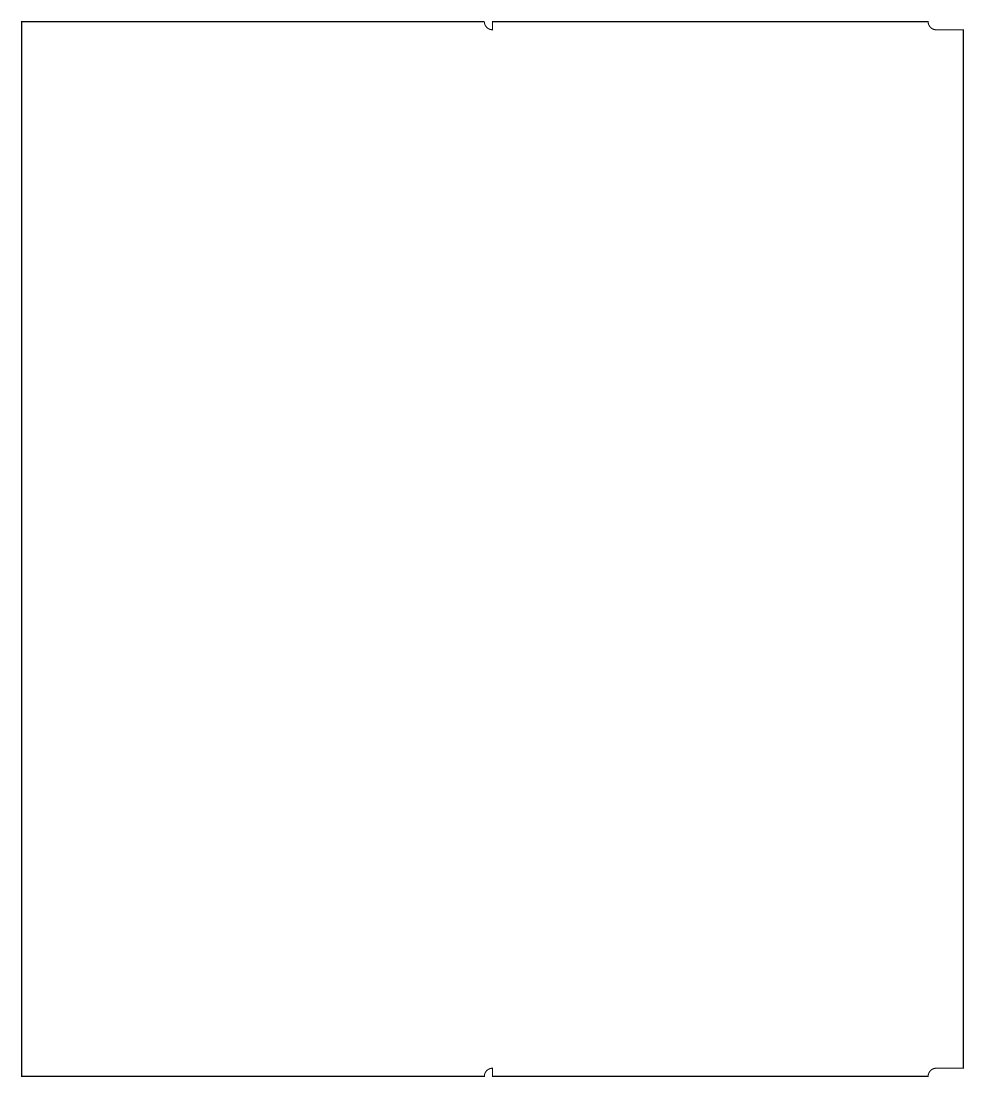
# Model space of a CAD drawing. Extents: x 63 to 237, y 52 to 248.
import ezdxf

# ---------------------------------------------------------------- set-up
doc = ezdxf.new("R2010")
doc.units = 0
doc.layers.add('308111-1ROU1_GBR', color=2, linetype='CONTINUOUS')

msp = doc.modelspace()

# ---------------------------------------------------------------- linework, layer by layer
at = {"layer": '308111-1ROU1_GBR', "const_width": 0.2}
for points in [[(148.502776, 52.597024), (148.496528, 52.500708), (63.000662, 52.500708), (63.000662, 247.499302), (148.496528, 247.499302)], [(148.496528, 247.499302), (148.502776, 247.402986)], [(149.892816, 246.003292), (150.000512, 245.995572), (150.000512, 247.499302), (230.496364, 247.499302), (230.502612, 247.402986)], [(231.99984, 245.999432), (236.999322, 245.999432), (236.999322, 54.000578), (231.99984, 54.000578)], [(230.502612, 52.597024), (230.496364, 52.500708), (150.000512, 52.500708), (150.000512, 54.004438), (149.892816, 53.996718)]]:
    msp.add_lwpolyline(points, dxfattribs=at)
for points in [[(148.502776, 247.402986, 0.3748053), (149.892816, 246.003292)], [(230.502612, 247.402986, 0.3953287), (231.99984, 245.999432)], [(149.892816, 53.996718, 0.3748053), (148.502776, 52.597024)], [(231.99984, 54.000578, 0.3953287), (230.502612, 52.597024)]]:
    msp.add_lwpolyline(points, format="xyb", dxfattribs=at)

doc.saveas('drawing.dxf')
